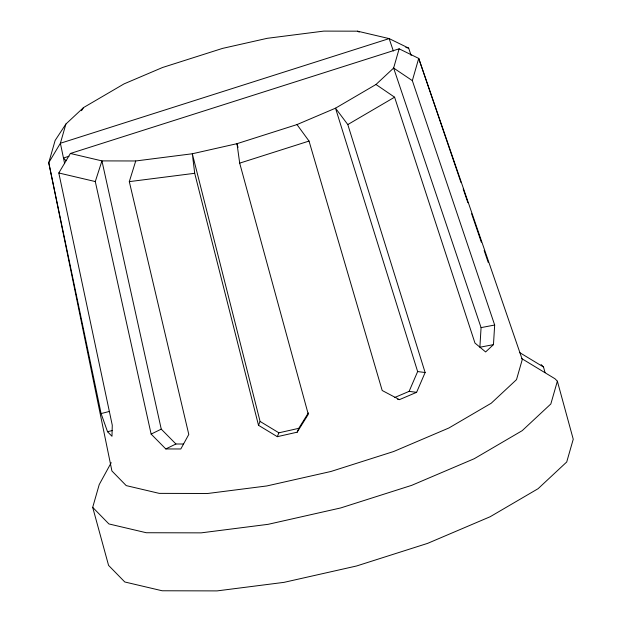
<?xml version="1.0" encoding="UTF-8"?>
<svg xmlns="http://www.w3.org/2000/svg" width="622" height="622" viewBox="0 0 622 622"><rect width="100%" height="100%" fill="white"/><g stroke="black" fill="none" stroke-linecap="round" stroke-linejoin="round"><path stroke-width="0.93" d="M399.137 48.819L393.625 68.047L481.07 327.623L479.873 347.239L493.464 344.635L494.669 325.018L412.339 80.627L418.715 58.406L399.137 48.819L70.379 153.471L58.81 172.978L112.271 425.207L111.983 436.286L107.536 431.738L101.098 413.568L48.757 162.692L55.125 140.471L65.901 124.035L83.535 107.583L124.019 83.9L162.536 67.503L222.528 48.399L267.211 38.315L323.798 31.1L357.588 31.178L389.154 38.603L408.662 48.119L411.15 55.49M65.901 124.035L60.388 143.262L48.757 162.692L111.913 470.963L126.227 485.611L159.232 493.37L207.686 493.487L266.854 485.945L330.935 471.476L393.664 451.51L448.89 427.99L491.224 403.227L516.509 379.638L522.27 359.539L418.715 58.406L460.988 182.479M521.609 358.521L555.003 378.767L557.366 381.185L573.243 439.225L566.72 461.983L538.084 488.698L490.152 516.742L427.609 543.371L356.585 565.981L284.021 582.355L217.024 590.9L162.155 590.768L124.789 581.982L108.57 565.39L92.694 507.358L99.217 484.592L111.214 462.667M557.366 381.185L550.843 403.95L522.208 430.657L474.275 458.702L411.733 485.331L340.708 507.941L268.144 524.323L201.147 532.86L146.279 532.735L108.912 523.942L92.694 507.358M135.728 160.974L101.938 160.896L95.29 181.554L151.13 434.086L165.802 448.944L180.823 448.975L188.793 434.444L129.306 181.632L135.728 160.974L192.315 153.766L237.005 143.674L296.997 124.579L335.507 108.181L375.991 84.491L393.625 68.047L412.339 80.627M258.503 425.285L260.082 421.428L192.315 153.766L194.709 173.297L258.503 425.285L277.303 436.675L297.176 432.189L308.287 414.33L239.688 163.143L237.005 143.674L238.024 147.422M277.303 436.675L278.881 432.819L298.754 428.333L308.356 412.907M297.176 432.189L298.754 428.333M394.558 397.559L409.113 391.362L417.642 371.559L335.507 108.181L347.799 124.563L425.129 372.531L416.6 392.334L399.472 399.627L397.598 399.386M81.505 110.693L83.535 107.583M493.464 344.635L485.627 351.951L474.967 343.056L394.589 97.188L375.991 84.491M347.799 124.563L394.589 97.188M151.13 434.086L161.254 429.141L175.925 443.991L183.436 444.015M165.802 448.944L175.925 443.991M69.011 156.246L63.467 158.011L66.15 160.748M239.688 163.143L309.033 141.07L382.196 390.507L399.472 399.627M101.098 413.568L109.48 411.422M107.536 431.738L112.193 430.548M481.07 327.623L494.669 325.018M129.306 181.632L194.709 173.297M417.642 371.559L425.129 372.531M409.113 391.362L416.6 392.334M405.855 47.459L408.662 48.119M70.379 153.471L101.938 160.896L161.254 429.141M58.81 172.978L95.29 181.554M357.588 31.178L359.213 32.111M519.409 352.433L543.511 367.011L545.035 372.617M260.082 421.428L278.881 432.819M541.148 364.593L543.511 367.011M296.997 124.579L309.033 141.07M463.172 188.917L467.876 202.702M471.632 213.727L481.335 242.222M484.157 250.495L488.223 262.437M393.353 51.035L389.154 38.603L60.388 143.262L64.657 163.71"/></g></svg>
